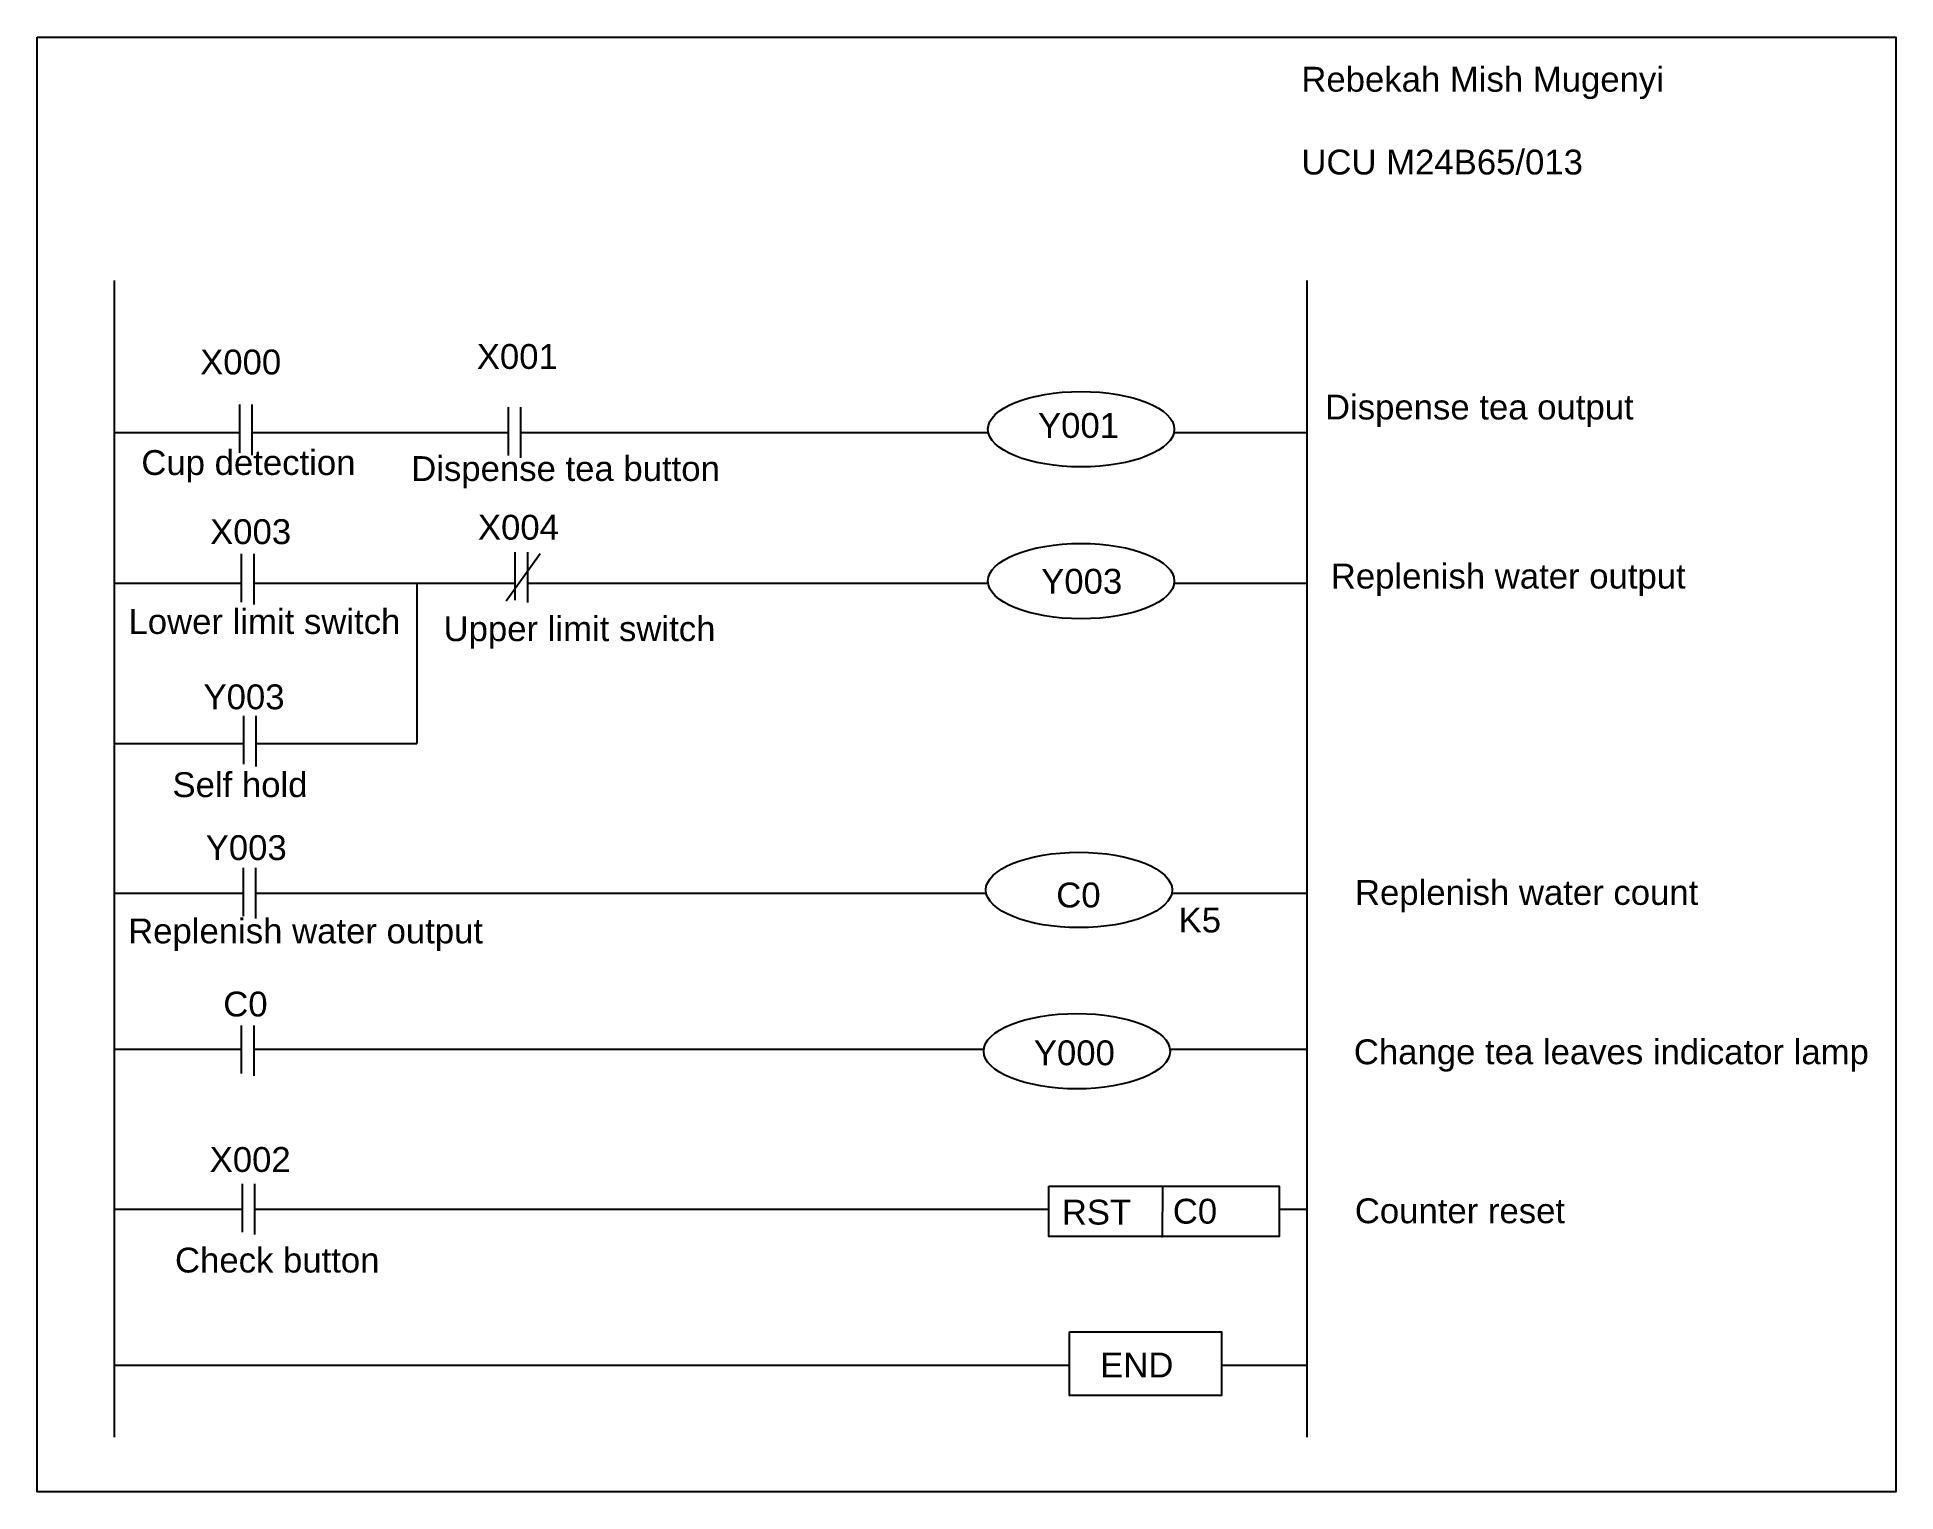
# Model space of a CAD drawing. Header units: millimetres. Extents: x 1621 to 4614, y 543 to 2886.
import ezdxf

# ---------------------------------------------------------------- set-up
doc = ezdxf.new("R2010")
doc.units = ezdxf.units.MM
doc.styles.add('S1', font='arial.ttf', dxfattribs={"height": 40})
doc.styles.add('S2', font='arial.ttf', dxfattribs={"height": 40})

msp = doc.modelspace()

# ---------------------------------------------------------------- linework, layer by layer
for p, q in [((1745.5, 2493.6), (1745.5, 631.2)), ((3665.8, 2493.6), (3665.8, 631.2)), ((1947, 2293.8), (1947, 2216.1)), ((1967.1, 2293.8), (1967.1, 2212.3)), ((2379.5, 2289.8), (2379.5, 2212.1)), ((2399.6, 2289.8), (2399.6, 2208.3)), ((1745.5, 2249.1), (1947, 2249.1)), ((1745.5, 2249.1), (1897.3, 2249.1)), ((1897.3, 2249.1), (1947, 2249.1)), ((1967.1, 2249.1), (2251.5, 2249.1)), ((1967.1, 2249.1), (2379.5, 2249.1)), ((2399.6, 2249.1), (3152.6, 2249.1)), ((3451.6, 2249.1), (3665.8, 2249.1)), ((1949.8, 2053.4), (1949.8, 1975.6)), ((1969.9, 2053.4), (1969.9, 1971.8)), ((2431.2, 2053.8), (2376.2, 1977.6)), ((2390.6, 2056.5), (2390.6, 1978.8)), ((2410.7, 2056.5), (2410.7, 1975)), ((1745.5, 2006.3), (1949.8, 2006.3)), ((1969.9, 2006.3), (2390.6, 2006.3)), ((2232.5, 2006.3), (2232.5, 1748.4)), ((2410.7, 2006.3), (3152.3, 2006.3)), ((3451.9, 2006.3), (3665.8, 2006.3)), ((1953.3, 1792.6), (1953.3, 1714.8)), ((1973.4, 1792.6), (1973.4, 1711)), ((1745.5, 1748.4), (1953.3, 1748.4)), ((1973.4, 1748.4), (2232.5, 1748.4)), ((1952.7, 1547.7), (1952.7, 1469.9)), ((1972.8, 1547.7), (1972.8, 1466.1)), ((1745.5, 1507.3), (1952.7, 1507.3)), ((1972.8, 1507.3), (3149.2, 1507.3)), ((3448.2, 1507.3), (3665.8, 1507.3)), ((1949.9, 1294.3), (1949.9, 1216.6)), ((1970, 1294.3), (1970, 1212.8)), ((1745.5, 1256.1), (1949.9, 1256.1)), ((1970, 1256.1), (3145.6, 1256.1)), ((3445.1, 1256.1), (3665.8, 1256.1)), ((1951.3, 1038.9), (1951.3, 961.2)), ((1971.4, 1038.9), (1971.4, 957.4)), ((3433.1, 1035.4), (3432.6, 952.5)), ((1745.5, 998.1), (1951.3, 998.1)), ((1971.4, 998.1), (3249.9, 998.1)), ((3621, 998.1), (3665.8, 998.1)), ((1745.5, 746.9), (3283.6, 746.9)), ((3528.2, 746.9), (3665.8, 746.9))]:
    msp.add_line(p, q)
for points in [[(1621.3, 2885.6), (4613.9, 2885.6), (4613.9, 543.1), (1621.3, 543.1)], [(3249.9, 1035.2), (3621, 1035.2), (3621, 954.3), (3249.9, 954.3)], [(3283.6, 800.9), (3528.2, 800.9), (3528.2, 698), (3283.6, 698)]]:
    msp.add_lwpolyline(points, close=True)
for centre in [(3302.1, 2254.2), (3302.1, 2009.7), (3298.7, 1512.3), (3295.3, 1252.7)]:
    msp.add_ellipse(centre, major_axis=(150, 0), ratio=0.404635)

# ---------------------------------------------------------------- texts
for s, style, p in [('X000', 'S2', (1883.7, 2342.5)), ('X001', 'S2', (2329.1, 2351.4)), ('Dispense tea output', 'S2', (3694.8, 2269.9)), ('Y001', 'S1', (3232.7, 2240.3)), ('Cup detection', 'S2', (1789, 2180.6)), ('Dispense tea button', 'S2', (2223.5, 2170.9)), ('X003', 'S2', (1899.7, 2069.3)), ('X004', 'S2', (2330.9, 2076.4)), ('Replenish water output', 'S2', (3704.1, 1997.7)), ('Y003', 'S1', (3237.8, 1989.4)), ('Lower limit switch', 'S2', (1768.3, 1924.6)), ('Upper limit switch', 'S2', (2275.6, 1913)), ('Y003', 'S2', (1889.1, 1803.3)), ('Self hold', 'S2', (1839.1, 1661.9)), ('Y003', 'S2', (1892.6, 1560.5)), ('Replenish water count', 'S2', (3743, 1488.3)), ('C0', 'S1', (3262.1, 1484.2)), ('Replenish water output', 'S2', (1767.7, 1426.3)), ('K5', 'S1', (3459.1, 1443.9)), ('C0', 'S2', (1920.9, 1308.6)), ('Y000', 'S1', (3226, 1230.1)), ('Change tea leaves indicator lamp', 'S2', (3741.2, 1231.7)), ('X002', 'S2', (1899, 1058.3)), ('RST', 'S1', (3271, 973.5)), ('C0', 'S1', (3449.7, 975)), ('Counter reset', 'S2', (3742.8, 975.7)), ('Check button', 'S2', (1843.2, 896.3)), ('END', 'S1', (3332.8, 727.4))]:
    msp.add_text(s, height=40, dxfattribs=dict(style=style)).set_placement(p)
at = {"insert": (3656.7, 2837.8), "char_height": 40, "attachment_point": 1, "style": 'S2'}
msp.add_mtext_dynamic_manual_height_columns('Rebekah Mish Mugenyi\\P\\PUCU M24B65/013 ', width=774.491, gutter_width=200, heights=[0], dxfattribs=at)

doc.saveas('drawing.dxf')
